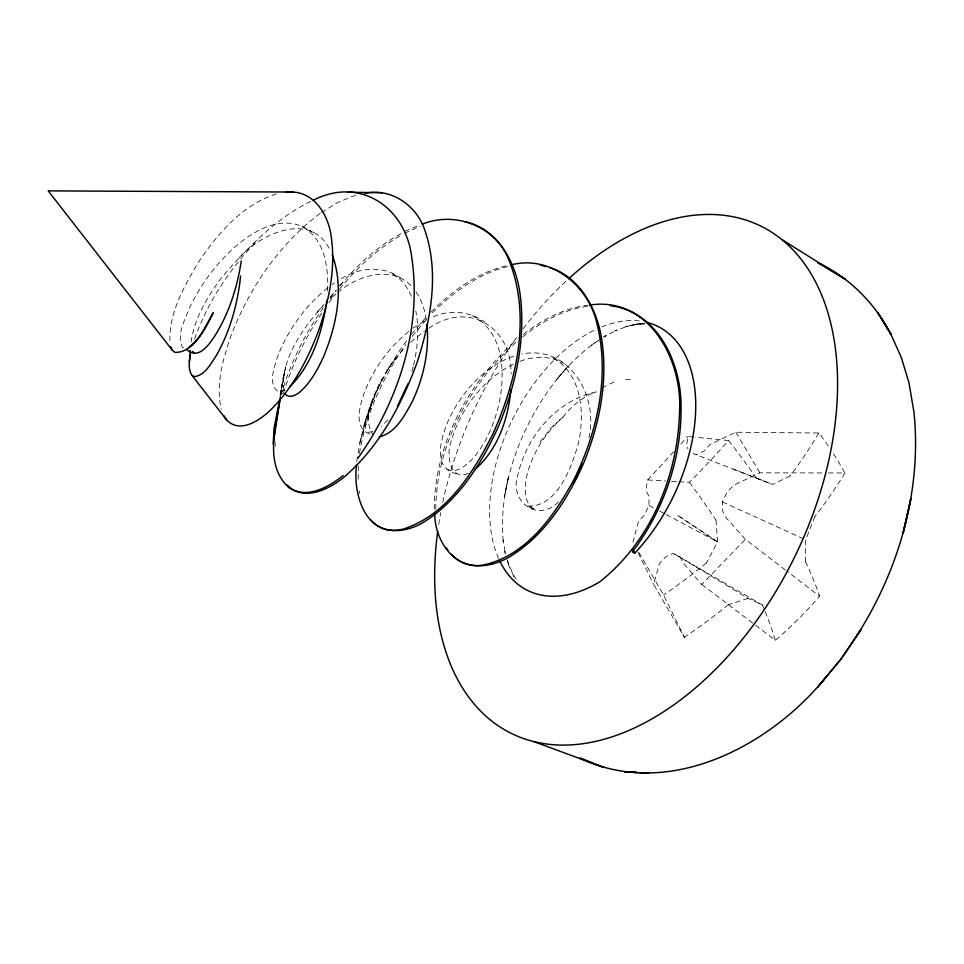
<?xml version="1.0" encoding="UTF-8"?>
<svg xmlns="http://www.w3.org/2000/svg" width="964" height="964" viewBox="0 0 964 964"><rect width="100%" height="100%" fill="white"/><g stroke="black" fill="none" stroke-linecap="round" stroke-linejoin="round"><path stroke-width="0.72" stroke-dasharray="4.82 3.62" d="M327.603 290.935C328.628 267.679 324.723 238.433 301.925 226.395C282.151 217.551 260.208 227.781 244.085 239.59C221.033 257.014 202.946 280.536 190.185 306.347C185.582 318.831 175.846 334.315 182.558 347.462L184.341 348.233M434.282 509.197C434.318 444.247 468.637 382.467 516.294 339.858M805.494 561.807L805.711 539.792L814.929 516.427M435.812 509.125C436.114 444.874 469.902 383.817 516.849 341.413M275.089 441.741L275.222 448.875M324.012 304.612C303.214 328.049 280.705 357.764 283.585 390.757M358.295 465.937L358.174 482.59M588.859 437.764C598.813 396.071 569.206 344.51 521.669 354.017M191.065 342.075C194.354 318.216 207.429 296.924 221.395 277.813C246.977 248.242 275.174 218.828 310.685 201.392M693.658 437.041L687.838 436.463L686.537 446.284L687.862 448.67M356.788 461.503C362.862 420.834 375.37 378.298 404.723 348.088M280.488 395.77L283.151 378.225M280.476 396.529L284.127 372.803L279.909 396.035L285.681 366.874L280.163 395.975M673.776 451.682L647.663 479.952L645.832 490.242L648.953 496.303L649.013 505.425L644.603 514.788L638.481 521.343L632.962 542.166M359.488 453.466C365.838 414.074 383.021 377.081 405.82 344.57M413.556 365.223C417.701 347.546 419.34 328.953 415.809 311.035M371.164 404.772L359.343 444.139L373.164 398.397L363.789 425.919L378.852 384.925C372.682 399.867 362.681 419.846 373.104 434.945M280.97 395.047C290.26 363.404 305.094 333.399 324.121 306.48M411.881 371.538L413.279 366.501M638.939 552.48L663.581 595.029A479.795 19.955 61.8 0 1 684.368 637.288L653.616 584.389L659.46 563.386L665.775 556.734L673.523 553.42L762.608 605.139L748.136 598.319L673.523 553.42M194.535 339.195C207.537 301.901 230.215 268.39 257.569 240.12M283.271 393.457C292.405 364.199 305.817 336.231 323.229 310.998M370.08 407.206L382.503 378.009M785.431 570.037L745.389 539.334L726.338 518.005L722.735 511.51L722.434 501.931L727.049 492.158L733.616 485.241L759.909 472.854L822.461 472.938M378.105 388.359L387.733 369.706L398.843 351.607L407.133 340.123M716.011 520.09L717.59 541.901L706.419 562.964M386.66 371.08L391.288 364.223M328.953 302.696L335.942 293.622M387.733 369.706L396.349 357.548M539.997 442.175L550.793 428.197L562.94 417.111A70.95 42.91 -63.8 0 1 596.126 391.914C556.794 400.217 527.007 435.981 518.042 474.095C508.281 501.316 538.189 523.741 558.951 501.34M412.218 336.303L426.534 319.337M339.509 289.164C356.957 267.606 377.743 248.326 402.048 234.746M329.953 298.105L336.303 290.248M339.931 285.766C357.475 264.666 378.225 245.784 402.506 232.722M330.435 296.876L336.062 290.188M339.81 285.73L343.558 281.271M411.279 334.388L426.919 316.288M387.793 419.894L381.419 426.45M317.072 312.191L322.94 305.793M680.801 444.079L687.838 436.463M679.861 556.505L683.247 563.109L701.792 584.437L745.389 539.334M431.065 312.143C452.285 290.634 478.216 271.776 508.221 265.413M562.94 417.111C546.142 432.197 533.104 451.863 527.296 473.794C524.512 485.723 522.392 504.341 536.177 510.221M432.474 312.806C453.731 291.803 478.988 273.378 508.486 266.353M410.7 342.208L424.522 331.134M239.168 257.75C261.196 233.288 311.721 210.164 330.471 250.929M330.17 298.852L335.508 294.225M327.893 287.706C306.227 305.058 289.212 328.134 278.668 353.788C274.764 365.561 265.052 388.6 282.753 393.625M320.193 213.297C278.849 244.446 248.652 288.947 230.504 337.147C222.768 360.054 215.454 385.13 221.371 409.29M522.657 336.882C541.479 321.687 563.747 309.372 588.016 306.263M408.772 331.435C389.119 347.269 373.803 368.441 364.585 391.926C359.921 405.061 352.294 429.558 371.55 434.559M523.356 334.412C542.105 319.65 564.302 307.841 588.293 305.227M337.713 292.562C357.463 275.692 392.011 264.244 411.99 286.802M332.339 284.476L334.556 282.862M413.074 328.085L426.462 319.855M598.728 340.316C582.449 350.932 568.7 364.995 556.324 379.888L568.411 365.946C535.237 402.096 512.752 447.947 504.558 496.327L508.534 476.71C503.377 498.4 501.063 520.873 503.401 543.118L503.136 539.973L505.582 554.541L504.63 551.095L505.389 553.734M603.5 337.123L605.886 335.532L600.512 339.111M605.886 335.532L604.006 336.785L617.056 330.037L614.851 330.881L627.612 326.23L640.253 323.518L625.299 326.615L637.722 324.121L644.41 323.844M591.173 345.305L599.343 339.882M321.434 212.526L336.279 203.284L352.234 196.343L356.427 195.367M428.944 328.278C468.251 300.238 511.944 327.206 511.089 373.912M601.994 387.781L613.923 381.973M513.197 364.175C483.265 379.442 460.816 408.23 451.55 440.343C445.705 453.008 449.381 482.434 469.143 472.963M341.328 278.644C359.042 267.594 382.756 265.052 400.325 277.861M790.167 475.915L772.706 484.47L692.983 453.526M285.067 390.058L280.138 391.697L277.704 391.36M828.353 446.091A461.828 277.572 14.1 0 0 818.918 433.005L735.833 432.246L710.251 444.332L703.901 451.152L696.129 454.815M404.47 233.288L420.256 226.227M404.952 231.288L419.569 225.07M513.535 356.138C483.675 367.031 461.141 392.697 448.103 421.051C441.379 437.246 431.306 468.323 456.779 473.794M433.27 316.77C450.019 309.372 469.769 311.372 484.735 322.012M748.136 598.319L728.435 604.693M276.475 193.933C242.579 204.573 218.069 233.192 198.777 261.678C184.052 286.477 167.941 314.252 170.05 344.052M519.97 361.307C534.189 355.945 551.01 355.511 564.253 363.729M372.875 431.595L367.646 432.366L365.031 431.571M644.241 323.808L635.963 324.061L644.699 323.916M625.636 379.491L631.239 379.503M828.413 472.95L844.801 472.975A461.828 277.572 14.1 0 0 832.378 452.128M647.663 479.952L665.558 480.976M671.534 481.313L677.499 481.651M678.993 481.735L689.429 482.337A484.723 204.175 -38.7 0 0 728.555 440.536L695.104 437.198M733.737 469.287L772.706 484.47M756.162 477.975L764.512 481.241M446.886 469.143C456.334 474.047 466.046 465.564 472.288 459.141C484.494 445.561 492.182 428.498 497.159 411.074C505.955 378.9 506.184 332.52 471.83 315.409M533.164 508.847L526.633 505.943C556.602 508.679 571.387 467.685 578.075 444.585C585.22 414.375 582.449 373.562 551.914 357.174M722.434 501.931L805.711 539.792M301.925 226.395L315.806 233.758M649.013 505.425L654.291 508.233M659.569 511.041L664.847 513.848M666.16 514.547L717.59 541.901L677.017 514.921L717.59 541.901M392.3 273.656C401.47 278.825 408.049 287.646 411.833 297.334M701.792 584.437L775.369 640.301A447.706 417.677 17.7 0 0 819.593 596.222L786.612 570.941M416.014 291.911C422.063 300.648 425.136 311.131 426.546 321.566M516.222 579.364L511.908 572.532L513.8 576.339L507.221 560.12M735.833 432.246L759.909 472.854M638.12 552.721L653.616 584.389M507.172 559.915L509.546 567.965L507.305 560.337M359.138 490.809L359.596 493.52M818.858 432.981A468.167 366.043 -22.6 0 1 790.106 475.891M706.431 562.88A468.167 366.043 -22.6 0 1 663.618 594.957M728.386 604.657A482.169 369.718 -22.5 0 1 684.32 637.24M762.5 605.091A478.71 184.751 40.3 0 1 764.705 610.405M765.247 611.718A478.71 184.751 40.3 0 1 775.273 640.241M844.862 472.987A482.169 369.815 -22.5 0 1 814.99 516.451M728.676 440.56A485.591 171.423 40.3 0 1 756.282 477.999M805.47 561.59A485.591 171.423 40.3 0 1 819.593 596.017M689.32 482.313A478.71 184.678 40.3 0 1 715.903 520.054M438.716 524.392A282.657 176.328 -63.8 0 1 440.705 512.679M442.753 502.437A282.657 176.328 -63.8 0 1 516.993 336.93M523.163 328.676A282.657 176.328 -63.8 0 1 567.555 279.753M498.629 558.53A147.215 89.182 -63.8 0 1 596.511 329.158M601.681 326.904A147.215 89.182 -63.8 0 1 641.626 321.277"/><path stroke-width="1.45" d="M190.342 350.438C190.257 358.548 186.968 368.007 191.92 375.309L226.516 419.786C240.241 434.535 261.16 419.617 271.981 408.567C293.61 386.528 308.227 358.584 318.867 329.845C329.314 299.744 336.026 267.269 331.014 235.421C328.182 215.466 315.24 193.27 293.02 192.041L48.2 190.884L172.303 350.197L174.894 352.39C195.102 352.74 204.356 327.35 213.285 312.71C207.091 325.133 200.717 338.593 189.149 346.907M356.68 464.431C352.306 493.484 365.766 538.864 403.663 528.959C447.103 514.752 473.324 472.529 492.953 433.86C516.752 380.37 531.55 316.638 509.004 260.256C495.918 226.42 455.43 210.694 422.316 224.142M510.932 389.661C508.088 419.087 497.665 450.224 474.469 469.805M240.602 275.993C237.819 303.407 230.239 330.519 216.864 354.692C211.116 362.982 205.633 374.996 194.559 376.635L191.92 375.309M326.856 300.202C322.434 331.447 312.529 364.332 289.562 387.046M189.366 361.596L190.414 354.258M280.259 397.228C276.258 426.052 263.726 464.178 288.646 487.531C306.612 499.617 328.519 487.242 343.136 475.481M279.789 400.988L273.161 443.994L274.101 427.98L279.15 402.108M241.265 260.919C237.337 287.344 228.95 313.433 214.695 336.159C208.537 345.124 198.439 360.379 186.377 349.257M582.232 463.949L576.291 477.638M407.953 383.793L397.373 406.338M573.158 483.229L575.665 478.759M854.899 638.626C898.183 572.423 922.078 491.712 913.993 412.423L908.956 382.696L901.352 357.572L890.399 333.183C874.252 302.829 849.164 277.21 817.773 262.69L845.211 279.186L781.768 239.506M357.897 458.262C398.759 400.783 422.353 327.495 411.652 256.87C405.675 207.272 359.765 176.087 313.264 200.283M825.871 677.306C769.417 746.883 667.594 800.108 579.774 758.041M364.826 193.415C390.504 187.522 415.882 204.898 424.413 228.938C439.765 272.149 430.932 319.506 417.267 361.946C401.614 405.061 378.985 447.368 343.594 477.469C328.796 489.604 302.973 501.979 287.272 484.916M511.089 264.871C551.227 254.448 589.498 286.537 597.282 325.085C609.766 376.755 597.331 431.354 574.58 478.361C554.818 515.186 527.031 555.216 483.747 564.94C454.225 570.387 434.535 539.985 434.776 513.643M589.739 305.046C648.82 296.032 682.343 359.5 679.584 410.58C678.126 475.119 650.965 541.551 599.475 582.039A147.215 89.182 -63.8 0 1 499.87 561.217M379.286 436.776C395.855 433.005 404.555 415.484 412.158 401.831C423.545 377.828 429.51 350.848 426.956 324.266M285.609 192.149L293.02 192.041M348.137 192.185L382.13 192.752M636.867 772.501L624.359 771.694L637.156 772.453M639.783 772.658L648.531 773.116L640 772.622M610.369 305.721C658.171 311.661 681.295 363.428 681.054 406.784C681.632 458.84 663.702 510.607 632.288 551.986L634.794 553.143A147.215 89.182 -63.8 0 0 695.502 414.46A147.215 89.182 -63.8 0 0 647.097 322.41M540.153 264.98L545.696 266.558M549.866 267.727C577.737 276.234 594.053 304.214 600.198 331.194C609.296 375.225 600.668 421.063 584.015 462.238C567.856 499.219 544.744 535.369 509.631 556.831C492.182 567.278 466.227 571.194 451.465 554.264M465.13 221.756C497.689 228.745 515.379 261.798 519.849 292.393C526.38 338.484 515.909 385.395 497.882 427.787C480.94 464.54 458.081 501.015 422.859 522.645C407.025 532.164 383.865 535.321 370.646 519.753M533.839 741.581L603.994 767.525L581.063 758.331M192.523 351.426L194.029 352.848M284.814 393.457C289.067 399.506 297.081 394.734 301.105 390.902C311.288 381.358 318.048 368.851 323.747 356.27C336.725 324.675 344.329 287.79 332.243 254.761M446.115 547.793L447.899 549.95M223.829 415.725L226.516 419.786M170.52 346.546L172.303 350.197M632.818 549.07L634.794 553.143M568.652 278.741A282.657 176.328 -63.8 0 1 834.667 343.365A282.657 176.328 -63.8 0 1 635.866 727.278A282.657 176.328 -63.8 0 1 437.668 531.682M910.908 498.581L903.196 532.694L910.908 498.581M861.009 629.564L840.97 659.159L817.677 687.103L840.97 659.159L861.009 629.564M891.025 334.375L878.071 313.167L891.025 334.375"/></g></svg>
